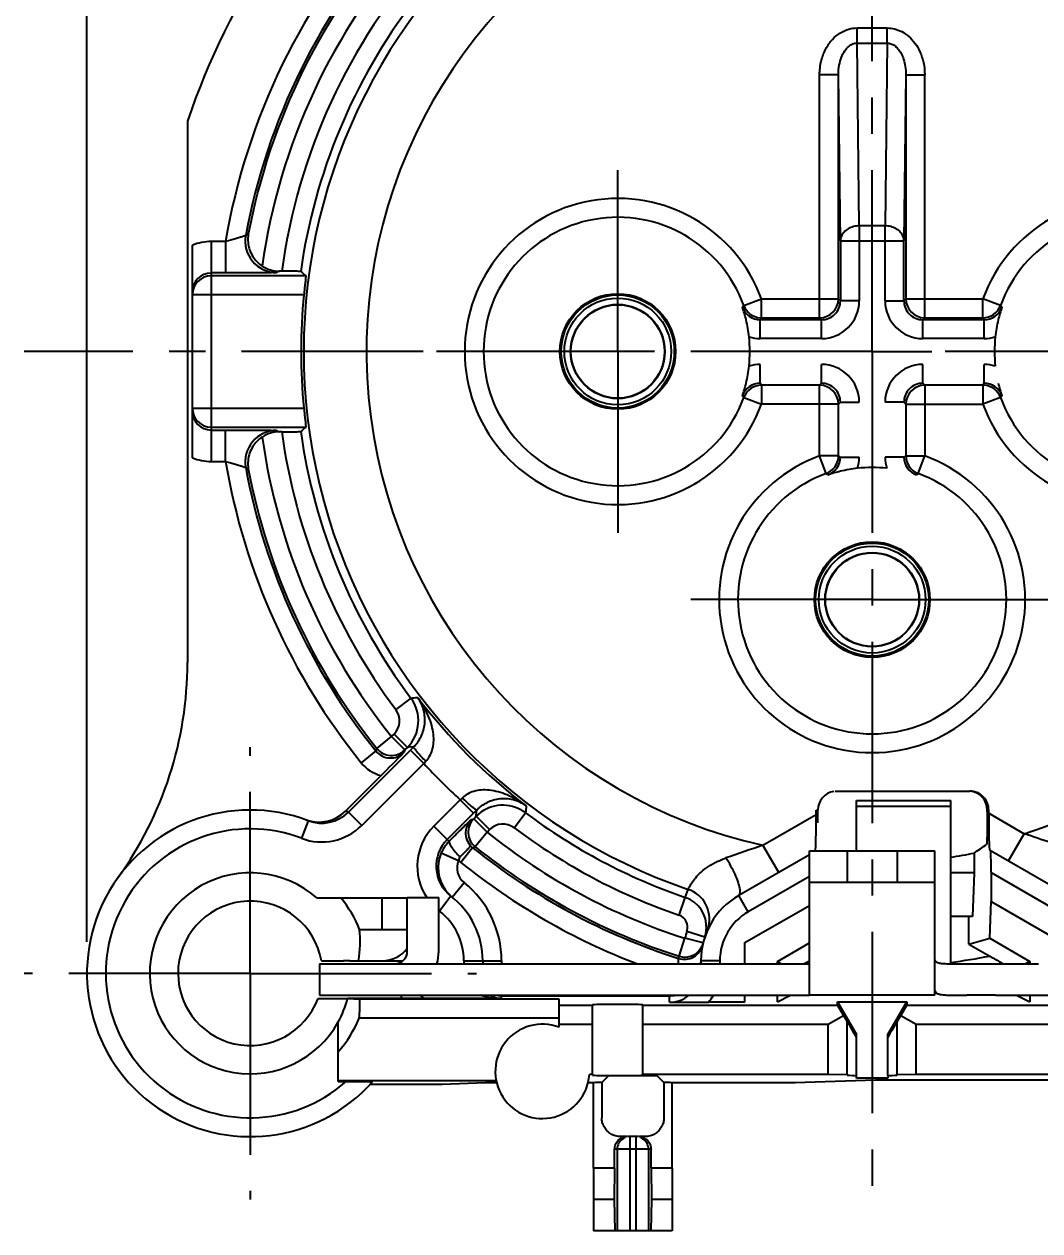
# Model space of a CAD drawing. Header units: millimetres. Extents: x 0 to 420, y 0 to 297.
# Drawn here: x 305.6 to 354.1, y 175.6 to 233.2 of the extents above; entities that cross this region are included whole.
import ezdxf

# ---------------------------------------------------------------- set-up
doc = ezdxf.new("R2010")
doc.units = ezdxf.units.MM
doc.header["$LTSCALE"] = 23.1
doc.linetypes.add('CENTER', pattern=[0.6, 0.375, -0.075, 0.075, -0.075])
doc.layers.get('0').update_dxf_attribs({"linetype": 'CONTINUOUS'})
for name, color, linetype in [('AUSFORMSCHRAEGEN', 7, 'CONTINUOUS'), ('BEZUGSACHSEN', 7, 'CONTINUOUS'), ('DEFAULT_1', 7, 'CENTER'), ('FASEN', 7, 'CONTINUOUS'), ('RUNDUNGEN', 7, 'CONTINUOUS'), ('ZEICHNUNGSBEMASSUNGEN', 7, 'CONTINUOUS')]:
    doc.layers.add(name, color=color, linetype=linetype)
doc.styles.get("Standard").update_dxf_attribs({"font": 'txt', "width": 0.7})
doc.dimstyles.new('DIMSTYLE_6', dxfattribs={"dimtxt": 3.5, "dimasz": 3.5, "dimexe": 0.18, "dimexo": 0.0625, "dimgap": 0.09, "dimtad": 1, "dimdec": 3, "dimlfac": 0.333333, "dimdsep": 46, "dimtxsty": 'STANDARD', "dimblk": '_FILLED', "dimblk1": '_FILLED', "dimblk2": '_FILLED', "dimcen": 0.09, "dimclrt": 5, "dimadec": 0, "dimazin": 0, "dimtp": 0.2, "dimtm": 0.2, "dimtfac": 1, "dimtdec": 3, "dimtofl": 0, "dimtmove": 0, "dimatfit": 3, "dimldrblk": '_FILLED', "dimfxl": 1, "dimtolj": 1, "dimarcsym": 0})

# ---------------------------------------------------------------- blocks, each defined once
blk = doc.blocks.new('_FILLED')
at = {"color": 0, "linetype": 'BYBLOCK'}
blk.add_solid([(0, 0), (-1, 0.125), (-1, -0.125)], dxfattribs=at)
blk = doc.blocks.new('*D18')
at = {"layer": 'ZEICHNUNGSBEMASSUNGEN', "color": 2, "linetype": 'CONTINUOUS'}
for p, q in [((308.641, 189.386), (308.641, 265.507)), ((346.141, 259.586), (346.141, 265.507)), ((308.641, 264.007), (327.391, 264.007)), ((346.141, 264.007), (327.391, 264.007))]:
    blk.add_line(p, q, dxfattribs=at)
at = {"layer": 'ZEICHNUNGSBEMASSUNGEN', "color": 2, "linetype": 'CONTINUOUS', "xscale": 3.5, "yscale": 3.5, "zscale": 3.5, "rotation": 180}
blk.add_blockref('_FILLED', (308.641, 264.007), dxfattribs=at)
at = {"layer": 'ZEICHNUNGSBEMASSUNGEN', "color": 2, "linetype": 'CONTINUOUS', "xscale": 3.5, "yscale": 3.5, "zscale": 3.5}
blk.add_blockref('_FILLED', (346.141, 264.007), dxfattribs=at)
at = {"layer": 'ZEICHNUNGSBEMASSUNGEN', "color": 5, "linetype": 'CONTINUOUS', "insert": (327.391, 268.413), "char_height": 3.5, "width": 26, "attachment_point": 2, "line_spacing_factor": 0.9}
blk.add_mtext('\\Q15.0;12,5{\\Ftxt.shx;\\W1.000000;\\H3.500000; }[.492]', dxfattribs=at)

msp = doc.modelspace()

# ---------------------------------------------------------------- linework, layer by layer
at = {"color": 7, "linetype": 'CONTINUOUS'}
for p, q in [((313.44128, 228.58457), (313.44128, 202.72957)), ((343.14128, 186.83639), (343.14128, 193.73639)), ((344.94128, 193.73639), (344.94128, 192.23639)), ((347.34128, 193.73639), (347.34128, 192.23639)), ((349.14128, 186.83639), (349.14128, 193.73639)), ((343.14128, 192.23639), (349.14128, 192.23639)), ((323.94128, 191.51639), (325.44128, 191.51639)), ((325.44128, 188.93639), (325.44128, 191.51639)), ((319.8387, 188.48639), (320.89328, 188.48639)), ((323.64128, 188.48639), (323.64128, 188.41678)), ((319.74128, 188.33639), (319.74128, 186.83639)), ((319.74128, 186.83639), (322.74128, 186.83639)), ((323.64128, 186.83639), (323.64128, 186.68639)), ((349.14128, 186.83639), (343.14128, 186.83639)), ((350.64128, 186.83639), (350.66812, 186.83639)), ((352.02759, 186.83639), (358.54306, 186.83639)), ((319.67586, 186.68639), (321.08886, 186.68639)), ((320.64128, 182.76309), (328.18488, 182.76309)), ((325.60291, 182.57983), (322.15795, 182.57983)), ((327.67709, 182.65339), (325.60291, 182.57983)), ((328.20966, 182.65339), (327.67709, 182.65339)), ((332.83628, 182.65339), (332.57289, 182.65339)), ((342.46811, 182.65339), (336.58628, 182.65339)), ((333.843, 178.58639), (332.83628, 178.58639)), ((332.83628, 178.58639), (332.83628, 175.58639)), ((333.843, 178.58639), (333.81572, 177.08639)), ((336.58628, 178.58639), (335.57956, 178.58639)), ((335.57956, 178.58639), (335.60684, 177.08639)), ((336.58628, 178.58639), (336.58628, 175.58639)), ((333.81572, 177.08639), (332.83628, 177.08639)), ((333.81572, 177.08639), (333.85677, 175.58639)), ((335.60684, 177.08639), (335.56578, 175.58639)), ((336.58628, 177.08639), (335.60684, 177.08639)), ((336.58628, 175.58639), (332.83628, 175.58639))]:
    msp.add_line(p, q, dxfattribs=at)
at = {"color": 3, "linetype": 'CONTINUOUS'}
for p, q in [((345.39128, 196.13639), (349.89128, 196.13639)), ((345.39128, 193.73639), (345.39128, 196.13602)), ((349.89128, 188.33999), (349.89128, 196.13602)), ((343.14128, 193.73639), (349.14128, 193.73639)), ((323.94128, 188.93639), (323.94128, 191.51639)), ((319.74128, 188.33639), (322.74128, 188.33639)), ((350.64128, 188.33639), (350.66812, 188.33639)), ((352.02759, 188.33639), (354.087, 188.33639))]:
    msp.add_line(p, q, dxfattribs=at)
at = {"color": 9, "linetype": 'CONTINUOUS'}
msp.add_line((349.89128, 195.85351), (345.39128, 195.85351), dxfattribs=at)
at = {"color": 7, "linetype": 'CONTINUOUS'}
for centre, radius in [((333.99128, 217.58639), 2.76), ((333.99128, 217.58639), 2.7), ((333.99128, 217.58639), 2.55), ((333.99128, 217.58639), 2.25), ((346.14128, 205.73639), 2.76), ((346.14128, 205.73639), 2.7), ((346.14128, 205.73639), 2.55), ((346.14128, 205.73639), 2.25)]:
    msp.add_circle(centre, radius, dxfattribs=at)
at = {"color": 9, "linetype": 'CONTINUOUS'}
for centre in [(333.99128, 217.58639), (346.14128, 205.73639)]:
    msp.add_circle(centre, 2.23332, dxfattribs=at)
at = {"color": 7, "linetype": 'CONTINUOUS'}
for centre, radius, start, end in [((295.89128, 202.72957), 17.55, 324.1595737, 360), ((346.14128, 217.58639), 32.7, 230.7828902, 231.0210707), ((316.44128, 187.88639), 3.45, 10.0154102, 339.6455936), ((323.34128, 188.93639), 2.1, 343.2866626, 360)]:
    msp.add_arc(centre, radius, start, end, dxfattribs=at)
at = {"color": 3, "linetype": 'CONTINUOUS'}
msp.add_arc((323.34128, 188.93639), 0.6, 270, 360, dxfattribs=at)
at = {"color": 9, "linetype": 'CONTINUOUS'}
msp.add_arc((316.44128, 187.88639), 4.8, 331.0449756, 345.5224878, dxfattribs=at)
at = {"color": 3, "linetype": 'CONTINUOUS'}
for points, knots in [([(349.14128, 188.52692), (349.14126, 188.52003), (349.14264, 188.5063), (349.15193, 188.47942), (349.17145, 188.45574), (349.19745, 188.43625), (349.21309, 188.42738), (349.22157, 188.4231)], [0, 0, 0, 0, 0.14938676, 0.29610648, 0.61130931, 0.79426479, 1, 1, 1, 1]), ([(349.22157, 188.4231), (349.24146, 188.41304), (349.28811, 188.39565), (349.33639, 188.38434), (349.36315, 188.37912)], [0, 0, 0, 0, 0.44972336, 1, 1, 1, 1]), ([(349.36315, 188.37912), (349.39473, 188.37296), (349.4632, 188.36272), (349.57336, 188.35233), (349.74618, 188.34238), (349.98922, 188.33739), (350.3053, 188.3363), (350.52676, 188.33639), (350.64128, 188.33639)], [0, 0, 0, 0, 0.07539665, 0.16209326, 0.25923257, 0.48101664, 0.73164442, 1, 1, 1, 1])]:
    msp.add_open_spline(points, degree=3, knots=knots, dxfattribs=at)
at = {"color": 7, "linetype": 'CONTINUOUS'}
msp.add_open_spline([(349.14128, 187.07455), (349.14124, 187.05772), (349.14403, 187.04062), (349.15009, 187.02483)], degree=3, dxfattribs=at)
for points, knots in [([(349.15009, 187.02483), (349.15616, 187.00898), (349.17623, 186.97777), (349.20514, 186.95513), (349.22157, 186.94477)], [0, 0, 0, 0, 0.46593851, 1, 1, 1, 1]), ([(349.22157, 186.94477), (349.24117, 186.93242), (349.28737, 186.91069), (349.33623, 186.89637), (349.36315, 186.88981)], [0, 0, 0, 0, 0.45482807, 1, 1, 1, 1]), ([(349.36315, 186.88981), (349.39463, 186.88213), (349.463, 186.86933), (349.57327, 186.85632), (349.7461, 186.84388), (349.9892, 186.83763), (350.3053, 186.83628), (350.52676, 186.83639), (350.64128, 186.83639)], [0, 0, 0, 0, 0.07583463, 0.1626878, 0.25984014, 0.48147208, 0.73188116, 1, 1, 1, 1])]:
    msp.add_open_spline(points, degree=3, knots=knots, dxfattribs=at)
at = {"layer": 'AUSFORMSCHRAEGEN', "color": 7, "linetype": 'CONTINUOUS'}
for p, q in [((351.01579, 193.6318), (351.01579, 192.68639)), ((351.01579, 192.68639), (349.89128, 192.68639)), ((351.01579, 192.68639), (350.93096, 190.60793)), ((319.61618, 191.48639), (320.76471, 191.48639)), ((350.93096, 190.60793), (349.89128, 190.60793)), ((350.76128, 189.28547), (350.76128, 190.60793)), ((321.20363, 188.48639), (320.89328, 188.48639)), ((320.64128, 182.71858), (320.64128, 185.5626)), ((335.19128, 183.05108), (335.19128, 183.01966)), ((346.30526, 182.78639), (342.46811, 182.65339)), ((345.39128, 182.87567), (345.39128, 183.01149)), ((346.89128, 182.87567), (345.39128, 182.87567)), ((355.69628, 182.78639), (346.30526, 182.78639)), ((346.89128, 183.01149), (346.89128, 182.87567)), ((332.83628, 178.58639), (332.83628, 182.66425)), ((336.58628, 178.58639), (336.58628, 182.66425))]:
    msp.add_line(p, q, dxfattribs=at)
for centre, radius, start, end in [((346.14128, 217.58639), 24.44552, 278.8241985, 281.5020637), ((316.44128, 187.88639), 4.8, 48.5903779, 331.0449756)]:
    msp.add_arc(centre, radius, start, end, dxfattribs=at)
for centre, major_axis, start_param, end_param in [((333.99128, 186.38532), (1.2, 0), 6.28318531, 9.42477796), ((333.99128, 183.01966), (1.2, 0), -3.14159265, 0), ((346.14128, 183.01966), (1.2, 0), 3.14159265, 4.03725745), ((346.14128, 183.01966), (1.2, 0), -0.89566479, 0), ((334.71128, 182.65339), (2.25, 0), 2.29176328, 2.55590711), ((334.71128, 182.65339), (2.25, 0), 0.58568554, 0.84982937)]:
    msp.add_ellipse(centre, major_axis=major_axis, ratio=0.00872687, start_param=start_param, end_param=end_param, dxfattribs=at)
at = {"layer": 'BEZUGSACHSEN', "color": 7, "linetype": 'CONTINUOUS'}
msp.add_line((332.79128, 183.05108), (332.63608, 183.05108), dxfattribs=at)
msp.add_arc((330.39128, 183.20389), 2.25, 69.3086672, 356.1055659, dxfattribs=at)
at = {"layer": 'DEFAULT_1', "color": 7, "linetype": 'CENTER'}
for p, q in [((346.14128, 217.58639), (346.14128, 258.08639)), ((333.99128, 217.58639), (333.99128, 226.88639)), ((324.69128, 217.58639), (305.64128, 217.58639)), ((333.99128, 217.58639), (324.69128, 217.58639)), ((333.99128, 217.58639), (333.99128, 208.28639)), ((346.14128, 217.58639), (333.99128, 217.58639)), ((346.14128, 217.58639), (346.14128, 177.08639)), ((346.14128, 217.58639), (348.99128, 217.58639)), ((358.29128, 217.58639), (348.99128, 217.58639)), ((346.14128, 205.73639), (336.84128, 205.73639)), ((346.14128, 205.73639), (355.44128, 205.73639)), ((316.44128, 187.88639), (316.44128, 198.68639)), ((316.44128, 187.88639), (305.64128, 187.88639)), ((316.44128, 187.88639), (316.44128, 177.08639)), ((316.44128, 187.88639), (327.24128, 187.88639))]:
    msp.add_line(p, q, dxfattribs=at)
at = {"layer": 'FASEN', "color": 7, "linetype": 'CONTINUOUS'}
for p, q in [((320.76471, 191.48639), (323.94128, 191.48639)), ((322.74128, 189.98639), (322.74128, 191.48639)), ((340.06628, 189.35242), (343.14128, 191.12777)), ((351.75863, 189.56265), (351.82176, 191.31224)), ((351.82176, 191.31224), (355.21628, 189.35242)), ((321.66067, 189.98639), (322.74128, 189.98639)), ((340.06628, 188.33639), (340.06628, 189.35242)), ((341.61304, 188.45939), (343.14128, 189.34172)), ((350.76128, 189.28547), (351.75863, 189.56265)), ((351.75863, 189.56265), (353.66951, 188.45939)), ((321.20363, 188.48639), (323.73078, 188.48639)), ((341.61304, 188.33639), (341.61304, 188.45939)), ((353.66951, 188.45939), (353.45647, 188.33639)), ((353.66951, 188.45939), (353.66951, 188.33639)), ((340.06628, 186.50313), (340.06628, 186.83639)), ((341.61304, 186.52651), (341.61304, 186.83639)), ((353.07219, 186.82515), (353.66951, 186.52651)), ((353.66951, 186.83639), (353.66951, 186.52651)), ((321.08886, 186.68639), (321.66801, 186.6557)), ((331.18628, 186.6557), (321.66801, 186.6557)), ((331.18628, 185.30876), (331.18628, 186.6557)), ((331.18628, 186.36771), (332.79128, 186.36771)), ((332.79128, 183.05108), (332.79128, 186.36771)), ((335.19128, 183.05108), (335.19128, 186.38532)), ((335.19128, 186.36771), (344.49128, 186.36771)), ((344.49128, 186.52931), (347.79128, 186.52931)), ((344.49128, 186.52931), (345.39128, 184.9704)), ((344.49128, 186.36771), (344.49128, 186.52931)), ((344.49128, 186.36771), (344.77124, 185.87534)), ((346.89128, 184.9704), (347.79128, 186.52931)), ((347.51132, 185.87534), (347.79128, 186.36771)), ((347.79128, 186.52931), (347.79128, 186.36771)), ((347.79128, 186.36771), (357.09128, 186.36771)), ((331.18628, 185.74189), (321.64255, 185.74189)), ((344.04128, 185.4539), (344.77124, 185.87534)), ((344.77124, 185.87534), (344.94128, 185.5823)), ((347.34128, 185.5823), (347.51132, 185.87534)), ((347.51132, 185.87534), (348.24128, 185.4539)), ((331.18628, 185.4539), (332.79128, 185.4539)), ((335.19128, 185.4539), (344.04128, 185.4539)), ((344.04128, 183.05108), (344.04128, 185.4539)), ((344.94128, 183.04322), (344.94128, 185.5823)), ((347.34128, 183.04322), (347.34128, 185.5823)), ((348.24128, 185.4539), (357.09128, 185.4539)), ((348.24128, 183.05108), (348.24128, 185.4539)), ((345.39128, 183.01149), (345.39128, 184.9704)), ((346.89128, 183.01149), (346.89128, 184.9704)), ((344.04128, 183.05108), (335.19128, 183.05108)), ((344.94128, 183.04322), (344.04128, 183.05108)), ((348.24128, 183.05108), (347.34128, 183.04322)), ((357.09128, 183.05108), (348.24128, 183.05108))]:
    msp.add_line(p, q, dxfattribs=at)
at = {"layer": 'FASEN', "color": 9, "linetype": 'CONTINUOUS'}
msp.add_line((322.74128, 189.98639), (323.94128, 189.98639), dxfattribs=at)
at = {"layer": 'FASEN', "color": 7, "linetype": 'CONTINUOUS'}
for centre, radius, start, end in [((316.44128, 187.88639), 5.62602, 21.9171608, 39.7831699), ((322.74128, 189.98639), 1.5, 270, 322.5), ((316.44128, 187.88639), 5.62602, 318.2907976, 337.5934176)]:
    msp.add_arc(centre, radius, start, end, dxfattribs=at)
for centre, major_axis, ratio, start_param, end_param in [((316.44128, 189.4201), (0, 5.46716), 0.95984496, -1.74242241, -1.46702934), ((316.44128, 186.35649), (0, 5.4536), 0.95984496, -1.68373266, -1.51590397), ((346.14128, 183.52732), (-1.19999, 2.07856), 0.00218156, -0.89188602, -0.09041038), ((346.14128, 183.52732), (1.19999, 2.07856), 0.00218156, 6.27940653, 7.17507133)]:
    msp.add_ellipse(centre, major_axis=major_axis, ratio=ratio, start_param=start_param, end_param=end_param, dxfattribs=at)
at = {"layer": 'RUNDUNGEN', "color": 9, "linetype": 'CONTINUOUS'}
for p, q in [((345.42197, 232.31648), (345.42197, 233.0384)), ((345.42197, 233.0384), (346.86058, 233.0384)), ((346.86058, 232.31648), (346.86058, 233.0384)), ((345.5243, 223.58797), (345.42197, 232.31648)), ((345.42197, 232.31648), (346.86058, 232.31648)), ((346.86058, 232.31648), (346.75826, 223.58797)), ((343.63129, 219.19642), (343.63129, 230.80608)), ((344.53125, 230.80608), (343.63129, 230.80608)), ((344.62433, 222.86605), (344.53125, 230.80608)), ((347.75131, 230.80608), (347.65823, 222.86605)), ((347.75131, 230.80608), (348.65127, 230.80608)), ((348.65127, 219.19642), (348.65127, 230.80608)), ((316.34814, 223.18948), (316.22467, 223.1303)), ((345.5243, 223.58797), (345.5243, 220.00331)), ((346.75826, 223.58797), (345.5243, 223.58797)), ((346.75826, 220.00331), (346.75826, 223.58797)), ((314.57711, 222.83645), (314.57711, 212.33634)), ((315.25862, 222.83645), (314.57711, 222.83645)), ((315.25854, 222.83645), (315.25854, 221.33651)), ((344.62433, 222.86605), (347.65823, 222.86605)), ((317.83949, 221.42017), (317.69933, 221.35709)), ((319.00219, 220.30022), (313.67711, 220.30022)), ((340.01159, 219.78737), (340.85684, 220.09639)), ((340.85684, 219.19642), (340.85684, 220.09639)), ((340.85684, 220.09639), (344.53125, 220.09639)), ((344.53125, 220.09639), (344.62433, 220.00331)), ((345.5243, 220.00331), (344.62433, 220.00331)), ((346.75826, 220.00331), (347.65823, 220.00331)), ((347.75131, 220.09639), (347.65823, 220.00331)), ((347.75131, 220.09639), (351.42572, 220.09639)), ((351.42572, 219.19642), (351.42572, 220.09639)), ((352.27097, 219.78737), (351.42572, 220.09639)), ((340.79145, 218.20338), (340.79145, 219.10334)), ((343.63129, 219.19642), (343.72436, 219.10334)), ((343.72436, 218.20338), (343.72436, 219.10334)), ((348.65127, 219.19642), (348.55819, 219.10334)), ((348.55819, 218.20338), (348.55819, 219.10334)), ((351.4911, 218.20338), (351.4911, 219.10334)), ((343.72436, 218.20338), (340.79145, 218.20338)), ((351.4911, 218.20338), (348.55819, 218.20338)), ((340.79145, 216.06944), (340.79145, 216.96941)), ((343.72436, 216.06944), (343.72436, 216.96941)), ((348.55819, 216.06944), (348.55819, 216.96941)), ((351.4911, 216.06944), (351.4911, 216.96941)), ((340.85684, 215.97637), (340.85684, 215.0764)), ((343.63129, 215.97637), (343.72436, 216.06944)), ((343.63129, 212.60195), (343.63129, 215.97637)), ((348.65127, 215.97637), (348.55819, 216.06944)), ((348.65127, 215.97637), (348.65127, 212.60195)), ((351.42572, 215.97637), (351.42572, 215.0764)), ((340.01159, 215.38542), (340.85684, 215.0764)), ((344.53125, 215.0764), (340.85684, 215.0764)), ((344.53125, 215.0764), (344.62433, 215.16948)), ((344.62433, 215.16948), (345.5243, 215.16948)), ((347.65823, 215.16948), (346.75826, 215.16948)), ((347.75131, 215.0764), (347.65823, 215.16948)), ((347.75131, 215.0764), (351.42572, 215.0764)), ((352.27097, 215.38542), (351.42572, 215.0764)), ((313.67711, 214.87257), (319.00219, 214.87257)), ((315.25854, 212.33634), (315.25854, 213.83628)), ((317.69933, 213.8157), (317.83949, 213.75261)), ((314.57711, 212.33634), (315.25862, 212.33634)), ((343.9403, 211.7567), (343.63129, 212.60195)), ((344.53125, 212.60195), (343.63129, 212.60195)), ((344.62433, 212.53657), (345.5243, 212.53657)), ((347.65823, 212.53657), (346.75826, 212.53657)), ((347.75131, 212.60195), (348.65127, 212.60195)), ((348.34225, 211.7567), (348.65127, 212.60195)), ((316.22467, 212.04248), (316.34814, 211.98331)), ((324.11061, 201.03289), (323.39114, 200.49229)), ((322.48345, 198.63032), (323.18569, 199.193)), ((323.18569, 199.193), (323.82206, 198.55663)), ((323.18572, 199.19303), (323.308, 199.31531)), ((323.94437, 198.67894), (323.308, 199.31531)), ((322.44094, 198.50676), (321.73999, 197.94247)), ((322.48345, 198.63032), (322.44099, 198.5067)), ((323.82206, 198.55663), (323.77817, 198.43479)), ((324.01807, 198.68421), (323.94437, 198.67894)), ((324.24004, 198.70032), (324.01807, 198.68421)), ((324.09092, 198.55131), (324.24004, 198.70032)), ((324.09092, 198.55131), (324.72729, 197.91493)), ((321.76271, 194.95035), (324.72729, 197.91493)), ((324.72729, 197.91493), (324.82469, 198.01647)), ((326.46982, 196.17241), (325.20942, 194.912)), ((326.57135, 196.26981), (326.46982, 196.17241)), ((327.10619, 195.53604), (326.46982, 196.17241)), ((321.12634, 195.58672), (321.76271, 194.95035)), ((327.25521, 195.68515), (327.10619, 195.53604)), ((327.23382, 195.38949), (327.24979, 195.61102)), ((327.8702, 194.75312), (327.23382, 195.38949)), ((327.24979, 195.61102), (327.25521, 195.68515)), ((329.04717, 194.83625), (329.58778, 195.55573)), ((340.92674, 194.00612), (343.4686, 195.47367)), ((343.4686, 195.68639), (343.54716, 195.68639)), ((351.63794, 195.68639), (351.70864, 195.68639)), ((351.70864, 195.53447), (353.40548, 194.55481)), ((319.21361, 195.17708), (318.89373, 194.33585)), ((325.84579, 194.27563), (325.20942, 194.912)), ((326.98941, 195.22331), (327.11151, 195.26718)), ((327.11151, 195.26718), (327.74788, 194.63081)), ((326.12241, 194.37682), (325.94347, 194.19871)), ((327.74788, 194.63081), (327.18521, 193.92856)), ((327.74791, 194.63083), (327.8702, 194.75312)), ((352.65548, 193.25577), (353.40548, 194.55481)), ((327.06165, 193.88605), (326.49736, 193.1851)), ((341.67668, 192.70706), (340.92668, 194.00609)), ((325.56114, 193.63411), (326.38859, 193.2801)), ((343.14128, 192.51341), (340.21628, 190.82466)), ((351.82176, 192.69788), (355.06628, 190.82466)), ((326.08718, 191.52409), (326.65161, 192.22509)), ((326.02056, 191.57654), (325.4715, 190.86343)), ((336.92169, 190.66472), (337.21327, 191.51612)), ((337.21332, 191.5161), (337.3565, 191.8971)), ((340.21628, 190.82466), (339.76628, 191.60408)), ((337.29658, 189.90756), (338.15052, 189.62332)), ((336.92349, 188.70633), (337.19711, 189.56359)), ((338.07094, 189.34815), (337.19711, 189.56359)), ((326.64128, 188.48639), (328.44128, 188.48639)), ((326.64128, 188.48639), (326.64128, 188.33639)), ((328.44128, 188.48639), (328.44128, 188.33639)), ((336.89854, 188.59829), (336.92349, 188.70633)), ((338.86628, 188.48639), (337.96628, 188.48639)), ((338.86628, 188.48639), (338.86628, 188.33639)), ((328.44128, 186.67861), (328.44128, 186.82906)), ((336.46685, 186.51091), (336.46628, 186.81736)), ((334.56128, 180.08639), (334.56128, 175.58639)), ((334.86128, 180.08639), (334.86128, 175.58639)), ((335.57956, 179.48639), (333.843, 179.48639)), ((333.96356, 179.48639), (333.96356, 175.58639)), ((335.459, 179.48639), (335.459, 175.58639))]:
    msp.add_line(p, q, dxfattribs=at)
at = {"layer": 'RUNDUNGEN', "color": 7, "linetype": 'CONTINUOUS'}
for p, q in [((344.53125, 220.09639), (344.53125, 230.80608)), ((347.75131, 230.80608), (347.75131, 220.09639)), ((313.67711, 212.51142), (313.67711, 222.66111)), ((344.62433, 222.86605), (344.62433, 220.00331)), ((347.65823, 220.00331), (347.65823, 222.86605)), ((315.25854, 221.33651), (314.57714, 221.33651)), ((317.94412, 221.42017), (317.83949, 221.42017)), ((319.09723, 221.20018), (314.57711, 221.20018)), ((343.72436, 219.10334), (340.79145, 219.10334)), ((340.85684, 219.19642), (343.63129, 219.19642)), ((351.4911, 219.10334), (348.55819, 219.10334)), ((348.65127, 219.19642), (351.42572, 219.19642)), ((343.63129, 215.97637), (340.85684, 215.97637)), ((351.42572, 215.97637), (348.65127, 215.97637)), ((344.53125, 212.60195), (344.53125, 215.0764)), ((347.75131, 215.0764), (347.75131, 212.60195)), ((314.57698, 213.83628), (315.25854, 213.83628)), ((314.57711, 213.9726), (319.09723, 213.9726)), ((317.94412, 213.75261), (317.83949, 213.75261)), ((321.1263, 195.58669), (324.09092, 198.55131)), ((323.82206, 198.55663), (323.94437, 198.67894)), ((322.68474, 197.33035), (320.99131, 195.63692)), ((344.36891, 196.58639), (350.80839, 196.58639)), ((327.10619, 195.53604), (325.84576, 194.27561)), ((327.11151, 195.26718), (327.23382, 195.38949)), ((343.4686, 195.47367), (343.4686, 195.68639)), ((343.54716, 195.06863), (343.54716, 195.68639)), ((351.63794, 195.59626), (351.63794, 195.68639)), ((351.70864, 195.53447), (351.70864, 195.68639)), ((351.74399, 193.78201), (355.51628, 191.60408)), ((343.14128, 193.55264), (339.76628, 191.60408)), ((351.82176, 192.69788), (351.82176, 191.31224)), ((338.25202, 189.89218), (338.26735, 189.92972)), ((338.25535, 189.90013), (338.25475, 189.8987)), ((338.25786, 189.90616), (338.25623, 189.90224)), ((350.76128, 189.28547), (351.75538, 188.71153)), ((327.54128, 188.48639), (327.54128, 188.33639)), ((337.96628, 188.48639), (337.96628, 188.33639)), ((342.90075, 188.34986), (343.14128, 188.48873)), ((341.61304, 188.45939), (341.82609, 188.33639)), ((322.74128, 186.83639), (343.14128, 186.83639)), ((328.44128, 186.81736), (336.46628, 186.81736)), ((341.61304, 186.52651), (342.21136, 186.82565)), ((352.02759, 186.83639), (350.66812, 186.83639)), ((324.3341, 186.68639), (321.08886, 186.68639)), ((324.84918, 186.67861), (324.3341, 186.68639)), ((328.44128, 186.67861), (324.84918, 186.67861)), ((340.06628, 186.50313), (338.33346, 186.50313)), ((320.64128, 182.71858), (321.01334, 182.71858)), ((333.22603, 182.66814), (333.54881, 182.99093)), ((334.97378, 182.99872), (334.44878, 182.99872)), ((335.87374, 182.99093), (336.19653, 182.66814)), ((333.22603, 182.66814), (333.22603, 180.98639)), ((336.19653, 182.66814), (336.19653, 180.98639)), ((334.43157, 180.08639), (334.13028, 180.08639)), ((334.97378, 180.08639), (334.44878, 180.08639)), ((335.29227, 180.08639), (334.99098, 180.08639)), ((333.843, 178.58639), (333.843, 179.48639)), ((335.57956, 178.58639), (335.57956, 179.48639))]:
    msp.add_line(p, q, dxfattribs=at)
at = {"layer": 'RUNDUNGEN', "color": 3, "linetype": 'CONTINUOUS'}
for p, q in [((322.74128, 188.33639), (343.14128, 188.33639)), ((350.66812, 188.33639), (352.02759, 188.33639))]:
    msp.add_line(p, q, dxfattribs=at)
at = {"layer": 'RUNDUNGEN', "color": 7, "linetype": 'CONTINUOUS'}
msp.add_lwpolyline([(338.26735, 189.92972), (338.26456, 189.92268), (338.26038, 189.91231)], dxfattribs=at)
for centre, radius, start, end in [((346.14128, 217.58639), 34.5, 100.7012654, 161.4103635), ((333.99128, 217.58639), 6.41003, 20.0819972, 339.9180028), ((358.29128, 217.58639), 6.41003, 200.0819972, 159.9180028), ((314.5754, 220.43638), 0.89829, 90.0140362, 179.985475), ((317.83947, 222.92044), 1.50027, 236.4597125, 270.0007354), ((410.35336, 327.10089), 139.795, 229.1149982, 229.2480624), ((346.14128, 217.58639), 27.27444, 174.2895795, 185.7104205), ((333.77473, 217.57717), 6.52439, 13.4814488, 19.0056375), ((358.50781, 217.57718), 6.52437, 160.9943537, 166.5186639), ((333.67639, 217.55174), 6.62591, 6.3367531, 13.4970021), ((358.60714, 217.55157), 6.6269, 166.5036332, 173.6627137), ((333.99128, 217.58639), 6.30913, 353.6606039, 6.339639), ((358.29128, 217.58639), 6.30913, 173.6603609, 186.3393858), ((333.67539, 217.62121), 6.62693, 346.503651, 353.6627008), ((333.7596, 217.59992), 6.54011, 341.0018738, 346.5128889), ((358.50754, 217.59553), 6.5241, 193.4813245, 199.0057624), ((314.57689, 214.87291), 0.89978, 180.0217209, 270.0069678), ((314.5771, 214.73606), 0.89978, 180.0125957, 269.9926886), ((410.54723, 107.84743), 140.09159, 130.7520785, 130.884861), ((317.83945, 212.25241), 1.50021, 89.9985462, 123.5410057), ((346.14128, 205.73639), 6.41003, 110.0819972, 69.9180028), ((346.15042, 205.52012), 6.5241, 103.4812979, 109.0057607), ((346.17591, 205.42157), 6.62586, 96.3366745, 103.4970089), ((346.14128, 205.73639), 6.30914, 83.6606437, 96.3393459), ((208.34159, 311.61658), 161.66541, 315.0142636, 315.5650716), ((316.44128, 187.88639), 7.8, 69.1798565, 318.4290942), ((319.71852, 196.90957), 1.79987, 250.0480094, 314.9917043), ((319.85349, 196.85968), 1.80016, 249.1807836, 314.9959859), ((328.55491, 194.38761), 1.83653, 130.3734452, 135.0477177), ((327.11867, 193.00286), 1.80006, 135.0037286, 232.4068337), ((327.21273, 192.92752), 1.79639, 140.0640074, 156.8375413), ((327.20906, 192.93067), 1.79155, 134.9446004, 140.0661216), ((327.21605, 192.9261), 1.8, 156.837706, 216.2887571), ((327.22142, 192.9311), 1.80729, 216.3159745, 228.444885), ((323.64128, 188.48639), 3.9, 0, 52.4056508), ((327.2095, 192.91778), 1.78941, 228.4475065, 231.1560084), ((336.7293, 190.09703), 1.49799, 356.5102558, 71.0937862), ((341.56628, 188.48639), 3.6, 120, 180), ((336.72717, 190.09676), 1.50003, 341.6017673, 349.0649034), ((336.72376, 190.09779), 1.50356, 349.0510906, 356.4941972), ((428.21769, 321.2651), 153.02593, 240.0218949, 240.225788), ((367.57754, 215.28975), 30.9276, 240.2431962, 240.6328712), ((328.45844, 187.59143), 0.913, 235.8596483, 268.9232209), ((336.46627, 188.01083), 1.49991, 270.021979, 308.455274), ((338.554, 458.74778), 272.24483, 269.5607402, 269.9535858), ((334.43068, 179.50181), 0.58441, 101.3642057, 112.7845379), ((334.43195, 179.49812), 0.58827, 90.0365195, 101.4145191), ((334.99061, 179.49812), 0.58827, 78.5854809, 89.9634805), ((334.99188, 179.50181), 0.58441, 67.2154621, 78.6357943), ((334.99318, 179.50696), 0.57915, 55.6449372, 67.1366765)]:
    msp.add_arc(centre, radius, start, end, dxfattribs=at)
at = {"layer": 'RUNDUNGEN', "color": 9, "linetype": 'CONTINUOUS'}
for centre, radius, start, end in [((346.14128, 217.58639), 31.32581, 137.7685613, 170.3519456), ((346.14128, 217.58639), 24.15, 117.4161765, 257.530289), ((346.14128, 217.58639), 24.15, 287.5053552, 62.5838196), ((346.14128, 217.58639), 30.42595, 137.8650599, 169.5014944), ((346.14128, 217.58639), 30.31544, 137.980078, 169.3490007), ((346.14128, 217.58639), 29.41557, 138.0863819, 172.020218), ((346.14128, 217.58639), 28.45659, 138.1904986, 172.2573545), ((346.14128, 217.58639), 27.55664, 142.6444094, 172.0191733), ((346.14128, 217.58639), 27.14981, 142.8172304, 251.1212224), ((333.99128, 217.58639), 7.30996, 20.0819972, 339.9180028), ((358.29128, 217.58639), 7.30996, 200.0819972, 159.9180028), ((317.69976, 222.85722), 1.50014, 169.5114967, 269.9837398), ((314.57667, 220.44125), 2.3952, 89.9896756, 112.0596219), ((314.57709, 220.3002), 0.89999, 89.9991505, 179.9986678), ((340.7914, 220.00325), 0.89991, 199.5626822, 270.0035239), ((324.53297, 232.05843), 19.75263, 321.2764683, 321.5934923), ((340.85677, 220.09621), 0.89976, 200.0852397, 266.3027269), ((343.63122, 220.09637), 0.89995, 270.0042526, 359.992665), ((343.72436, 220.0033), 1.79993, 270.0002577, 0.0001513), ((343.72447, 220.0032), 0.89985, 269.9930309, 0.0069691), ((348.55819, 220.00331), 1.79993, 180.0002353, 270.0001737), ((348.55808, 220.0032), 0.89985, 179.9930197, 270.0069803), ((348.65126, 220.09645), 0.89995, 180.0042526, 269.992665), ((351.42592, 220.09605), 0.89956, 270.0233611, 339.9147603), ((351.4914, 220.00295), 0.89952, 269.9959169, 340.4371955), ((367.71306, 232.02931), 19.70592, 218.4061319, 218.7239074), ((320.12295, 233.69219), 25.29864, 324.7836731, 325.0412901), ((340.85696, 220.09005), 0.89363, 266.2648066, 269.9921535), ((372.11543, 233.66115), 25.24466, 214.9584343, 215.2166024), ((340.79155, 220.00397), 1.80059, 252.8908581, 269.9970088), ((351.49101, 220.00394), 1.80056, 270.0028544, 287.1092794), ((340.79156, 215.16889), 1.80052, 90.0032945, 107.1075318), ((343.72429, 215.1694), 1.80001, 0.0024734, 89.9976176), ((348.55827, 215.1694), 1.80001, 90.0024734, 179.9976176), ((351.49101, 215.16894), 1.80047, 72.8923331, 89.9968969), ((340.79142, 215.16955), 0.89991, 89.9964747, 160.4373225), ((340.85664, 215.07674), 0.89956, 90.0233611, 159.9147603), ((320.16713, 201.51163), 25.24466, 34.9584343, 35.2166023), ((343.6313, 215.07633), 0.89995, 0.0042526, 89.992665), ((343.72447, 215.16959), 0.89985, 359.9930311, 90.0069689), ((348.55808, 215.16959), 0.89985, 89.9930311, 180.0069689), ((348.65134, 215.07642), 0.89995, 90.0042526, 179.992665), ((372.1596, 201.4806), 25.29864, 144.7836731, 145.0412902), ((351.42559, 215.08274), 0.89363, 86.2648066, 89.9921535), ((351.42579, 215.07658), 0.89976, 20.0852397, 86.3027269), ((351.49116, 215.16953), 0.89991, 19.5626783, 90.0035261), ((324.56949, 203.14347), 19.70593, 38.4061319, 38.7239073), ((367.74959, 203.11435), 19.75264, 141.2764684, 141.5934923), ((317.69975, 212.31557), 1.50014, 90.0160796, 190.4884469), ((346.14128, 217.58639), 29.41557, 187.979782, 218.7037923), ((346.14128, 217.58639), 28.45659, 187.7426455, 216.9206341), ((346.14128, 217.58639), 27.55664, 187.9808267, 216.9206341), ((314.57735, 214.73832), 2.40198, 247.9886163, 269.9942447), ((346.14128, 217.58639), 31.32581, 189.6480544, 218.8353168), ((346.14128, 205.73639), 7.30996, 110.0819972, 69.9180028), ((343.63147, 212.60188), 0.89976, 290.0852397, 356.3027269), ((343.72442, 212.53651), 0.89991, 289.5626783, 0.0035261), ((343.63763, 212.60208), 0.89363, 356.2648066, 359.9921535), ((330.03548, 191.86807), 25.29864, 54.783673, 55.0412901), ((343.72382, 212.53666), 1.80047, 342.8926852, 359.9968963), ((348.55878, 212.53667), 1.80052, 180.003295, 197.1071797), ((348.55812, 212.53653), 0.89991, 179.9964747, 250.4373225), ((362.21604, 191.91224), 25.24466, 124.9584343, 125.2166023), ((348.65094, 212.60175), 0.89956, 180.0233611, 249.9147603), ((346.14128, 217.58639), 30.42595, 190.4985056, 218.835471), ((346.14128, 217.58639), 30.31544, 190.6509993, 218.7038005), ((331.66924, 196.27808), 19.75264, 51.2764683, 51.5934922), ((360.5842, 196.31461), 19.70593, 128.4061319, 128.7239073), ((322.67153, 199.95167), 1.8, 315.0025165, 36.9183174), ((311.6519, 325.64843), 125.23678, 275.7093005, 275.8585014), ((346.14128, 217.58639), 27.27803, 217.2748373, 232.7251627), ((322.67166, 199.95168), 0.89994, 314.9986889, 36.9206335), ((323.14183, 199.07089), 0.89973, 218.8348579, 315.0112124), ((323.18574, 199.19315), 0.89999, 218.7094767, 314.9498483), ((323.1423, 199.0717), 1.80046, 218.843036, 255.2777131), ((346.14128, 217.58639), 29.07791, 222.5714106, 227.4285894), ((318.08751, 187.62534), 8.52158, 69.1084465, 70.076894), ((328.50534, 194.11739), 1.7986, 61.2691463, 134.9867996), ((328.50164, 194.10739), 1.81039, 57.8295886, 61.2819592), ((328.51092, 194.12189), 1.79319, 53.0922255, 57.8338912), ((453.94633, 183.12304), 124.97848, 174.1413445, 174.2908537), ((346.14128, 217.58639), 27.55664, 233.0793659, 251.0958737), ((319.85343, 196.85981), 2.70026, 249.1814814, 314.9973262), ((327.1187, 193.00285), 2.70004, 135.0020301, 213.4621437), ((327.62563, 194.58692), 0.8996, 135.0132905, 231.172536), ((327.74805, 194.63086), 0.9, 135.0373112, 231.2901175), ((328.50657, 194.11669), 0.90001, 53.0826491, 134.9980536), ((346.14128, 217.58639), 28.45658, 233.0793659, 251.0957452), ((316.44128, 187.88639), 6.9, 69.1803368, 311.4998335), ((322.49873, 189.92227), 5.49128, 51.1480116, 52.4453482), ((346.14128, 217.58639), 29.41557, 231.2962074, 252.2982325), ((297.68529, 27.99279), 175.63493, 70.6269976, 71.5033066), ((306.84782, 252.91532), 62.39428, 288.9030889, 289.0231084), ((346.14128, 217.58639), 30.42595, 231.1645627, 252.3153286), ((346.14128, 217.58639), 30.31544, 231.2961995, 252.2982325), ((496.46688, -260.09348), 479.99915, 108.9075748, 109.1308041), ((327.21605, 192.92611), 0.9, 156.8382711, 231.1602905), ((327.62252, 194.58307), 1.79451, 226.5589067, 231.1710607), ((346.14128, 217.58639), 31.32581, 231.1646832, 249.0329517), ((323.64128, 188.48639), 4.8, 0, 51.1595955), ((336.87127, 190.47798), 1.49979, 346.4209504, 71.1234533), ((327.10406, 192.98399), 2.6762, 231.5505867, 232.4083844), ((323.64128, 188.48639), 3, 0, 52.4052104), ((341.56628, 188.48639), 2.7, 120, 180), ((336.72725, 190.09706), 0.60004, 341.5896451, 71.0919488), ((341.56628, 188.48639), 4.5, 161.5900422, 166.1502718), ((336.86708, 190.47845), 1.50394, 338.6010655, 346.4408687), ((337.17212, 189.45558), 0.89977, 252.3162485, 347.5614237), ((337.19716, 189.56375), 0.90003, 252.2979184, 322.6803188), ((346.14128, 217.58639), 29.41557, 277.305807, 281.0026636), ((328.44129, 187.71748), 0.90012, 258.4159907, 269.9995731), ((336.46626, 188.31758), 1.50021, 270.0005338, 278.964234), ((336.46168, 188.01367), 2.40527, 321.096232, 330.6436852), ((334.56413, 179.48678), 0.60056, 124.0503438, 180.0374337), ((334.56099, 179.49109), 0.59521, 112.6730025, 124.0323299), ((334.86156, 179.49109), 0.59521, 55.9676701, 67.3269975), ((334.85843, 179.48678), 0.60056, 359.9625669, 55.9496568)]:
    msp.add_arc(centre, radius, start, end, dxfattribs=at)
at = {"layer": 'RUNDUNGEN', "color": 7, "linetype": 'CONTINUOUS'}
for centre, major_axis, ratio, start_param, end_param in [((344.44747, 195.68639), (0.90031, 0), 0.99965733, 1.72937696, 3.14159265), ((350.7377, 195.68639), (0.90025, 0), 0.99972243, 0, 1.49244076), ((350.80839, 195.68639), (0.90025, 0), 0.99972243, 0, 1.57079633), ((343.42933, 195.451), (0.00051, 1.7322), 0.02267378, -3.00719588, -1.55769738), ((351.74399, 195.51406), (-0.00042, 1.73217), 0.02040619, 1.55900881, 3.12980514), ((329.7261, 217.58639), (34.55816, 0), 0.87998501, -0.90707298, -0.88531516), ((351.80055, 192.71013), (-0.00025, 1.0393), 0.02040619, -1.58258384, -0.01178752), ((324.85371, 187.57857), (0, 0.9), 0.57735027, -3.73790161, -3.1503193), ((334.44878, 182.99086), (0.9, 0), 0.00872687, 1.57079633, 3.13286601), ((334.97378, 182.99086), (0.9, 0), 0.00872687, 0.00872665, 1.57079633)]:
    msp.add_ellipse(centre, major_axis=major_axis, ratio=ratio, start_param=start_param, end_param=end_param, dxfattribs=at)
at = {"layer": 'RUNDUNGEN', "color": 9, "linetype": 'CONTINUOUS'}
for points, knots in [([(343.63129, 230.80608), (343.63127, 231.03085), (343.68288, 231.46044), (343.89971, 232.0357), (344.21527, 232.49112), (344.59552, 232.81324), (345.00592, 232.9986), (345.28808, 233.03829), (345.42197, 233.0384)], [0, 0, 0, 0, 0.21331725, 0.40579918, 0.57808989, 0.73358374, 0.87292415, 1, 1, 1, 1]), ([(346.86058, 233.0384), (346.97699, 233.0383), (347.21712, 233.00911), (347.56945, 232.87414), (347.90533, 232.64202), (348.20513, 232.31104), (348.44798, 231.88579), (348.61242, 231.37439), (348.65128, 231.00069), (348.65127, 230.80608)], [0, 0, 0, 0, 0.11039089, 0.22681538, 0.35449623, 0.49397316, 0.64683387, 0.81543977, 1, 1, 1, 1]), ([(344.53125, 230.80608), (344.53078, 230.95786), (344.55487, 231.24371), (344.65955, 231.63012), (344.81321, 231.93748), (345.00059, 232.15799), (345.20766, 232.28839), (345.35452, 232.31673), (345.42197, 232.31648)], [0, 0, 0, 0, 0.23777185, 0.44650664, 0.62369178, 0.77196151, 0.89432182, 1, 1, 1, 1]), ([(346.86058, 232.31648), (346.91906, 232.3167), (347.04271, 232.29628), (347.22057, 232.2024), (347.3876, 232.0432), (347.53502, 231.81871), (347.65378, 231.53178), (347.7335, 231.18749), (347.75171, 230.93762), (347.75131, 230.80608)], [0, 0, 0, 0, 0.0915533, 0.19215549, 0.31041142, 0.44894537, 0.60966616, 0.79407501, 1, 1, 1, 1]), ([(316.22467, 223.1303), (316.21637, 223.11963), (316.16369, 223.11065), (316.07401, 223.07026), (315.92038, 223.02595), (315.72735, 222.9657), (315.50103, 222.90162), (315.34136, 222.85807), (315.25862, 222.83647)], [0, 0, 0, 0, 0.04014541, 0.14308363, 0.30251652, 0.50834845, 0.74608665, 1, 1, 1, 1]), ([(345.5243, 223.58797), (345.43111, 223.58758), (345.24734, 223.56298), (344.99543, 223.46271), (344.79193, 223.303), (344.65758, 223.09816), (344.62482, 222.94169), (344.62433, 222.86605)], [0, 0, 0, 0, 0.22006459, 0.43259326, 0.63331478, 0.8213624, 1, 1, 1, 1]), ([(347.65823, 222.86605), (347.65774, 222.94169), (347.62497, 223.09816), (347.49063, 223.303), (347.28712, 223.46271), (347.03522, 223.56298), (346.85145, 223.58758), (346.75826, 223.58797)], [0, 0, 0, 0, 0.17863847, 0.36668667, 0.56740762, 0.77993565, 1, 1, 1, 1]), ([(317.69933, 221.35709), (317.67147, 221.34445), (317.55305, 221.36174), (317.31725, 221.33891), (316.93646, 221.34488), (316.44642, 221.33788), (315.87347, 221.3373), (315.46852, 221.33649), (315.25854, 221.33651)], [0, 0, 0, 0, 0.03760493, 0.13830416, 0.29632444, 0.50220676, 0.74193562, 1, 1, 1, 1]), ([(315.25854, 213.83628), (315.46852, 213.8363), (315.87347, 213.83549), (316.44642, 213.83491), (316.93646, 213.8279), (317.31725, 213.83388), (317.55305, 213.81105), (317.67147, 213.82834), (317.69933, 213.8157)], [0, 0, 0, 0, 0.25806438, 0.49779324, 0.70367556, 0.86169584, 0.96239507, 1, 1, 1, 1]), ([(315.25862, 212.33631), (315.34136, 212.31472), (315.50103, 212.27116), (315.72735, 212.20708), (315.92038, 212.14683), (316.07401, 212.10252), (316.16369, 212.06213), (316.21637, 212.05316), (316.22467, 212.04249)], [0, 0, 0, 0, 0.25391332, 0.49165153, 0.69748346, 0.85691636, 0.95985458, 1, 1, 1, 1]), ([(324.24004, 198.70032), (324.3113, 198.77145), (324.44467, 198.92851), (324.60421, 199.19683), (324.71777, 199.49335), (324.77914, 199.8066), (324.78568, 200.12754), (324.73505, 200.45043), (324.62261, 200.77058), (324.50504, 200.97031), (324.43507, 201.06576)], [0, 0, 0, 0, 0.11706898, 0.23830924, 0.36129379, 0.4844179, 0.60761901, 0.73267502, 0.86240027, 1, 1, 1, 1]), ([(324.82469, 198.01647), (324.89497, 198.08958), (325.02214, 198.26138), (325.14933, 198.56975), (325.20867, 198.92648), (325.19708, 199.31823), (325.11532, 199.73556), (324.96342, 200.17272), (324.73861, 200.62517), (324.54497, 200.91903), (324.43507, 201.06576)], [0, 0, 0, 0, 0.09176816, 0.19109871, 0.29913189, 0.41655366, 0.5439041, 0.68249532, 0.83411328, 1, 1, 1, 1]), ([(324.25555, 198.64879), (324.26052, 198.64302), (324.32398, 198.57493), (324.39918, 198.45784), (324.60244, 198.24634), (324.74422, 198.09709), (324.82469, 198.01647)], [0, 0, 0, 0, 0.02138321, 0.2531243, 0.59623959, 1, 1, 1, 1]), ([(329.62064, 195.88019), (329.47391, 195.99008), (329.18006, 196.18373), (328.7276, 196.40853), (328.29044, 196.56044), (327.87312, 196.64219), (327.48137, 196.65378), (327.12463, 196.59444), (326.81627, 196.46725), (326.64447, 196.34008), (326.57135, 196.26981)], [0, 0, 0, 0, 0.16588672, 0.31750468, 0.45609591, 0.58344635, 0.70086812, 0.80890131, 0.90823185, 1, 1, 1, 1]), ([(327.20369, 195.70066), (327.19792, 195.70562), (327.12984, 195.76909), (327.01273, 195.8443), (326.80124, 196.04755), (326.65198, 196.18933), (326.57135, 196.26981)], [0, 0, 0, 0, 0.02138599, 0.25313126, 0.59624306, 1, 1, 1, 1]), ([(326.98941, 195.22331), (326.98776, 195.22321), (326.98492, 195.21964), (326.97822, 195.21491), (326.96837, 195.20554), (326.95378, 195.19241), (326.93489, 195.1746), (326.91136, 195.15234), (326.88272, 195.12492), (326.84785, 195.09133), (326.80509, 195.04991), (326.75241, 194.99864), (326.68773, 194.93541), (326.60904, 194.85822), (326.51447, 194.76513), (326.40195, 194.65404), (326.26925, 194.52266), (326.17386, 194.42796), (326.12241, 194.37682)], [0, 0, 0, 0, 0.00409176, 0.009819, 0.02102855, 0.03723089, 0.05864761, 0.08519392, 0.11746983, 0.15677249, 0.20506673, 0.26485066, 0.33873794, 0.42899124, 0.53771897, 0.66724901, 0.82042665, 1, 1, 1, 1]), ([(326.77786, 194.28597), (326.79201, 194.2452), (326.82322, 194.1801), (326.86424, 194.08597), (326.93864, 194.0418), (326.92918, 193.99825), (326.92588, 193.98228), (326.93139, 193.96412), (326.92073, 193.94637), (326.91172, 193.92772), (326.89698, 193.90741), (326.87849, 193.88367), (326.85442, 193.85553), (326.82414, 193.82175), (326.78658, 193.78127), (326.74087, 193.73309), (326.686, 193.67609), (326.6209, 193.60911), (326.54447, 193.53094), (326.48957, 193.475), (326.46007, 193.44496)], [0, 0, 0, 0, 0.1215036, 0.20068819, 0.29606342, 0.30915837, 0.32271319, 0.34198542, 0.35871476, 0.3781284, 0.40103723, 0.4288294, 0.46303136, 0.50518032, 0.55659208, 0.61848208, 0.69218464, 0.77932524, 0.88146818, 1, 1, 1, 1]), ([(325.93211, 194.16252), (325.93296, 194.14388), (325.95184, 194.09142), (325.97284, 194.04818), (325.98624, 194.02398)], [0, 0, 0, 0, 0.39660072, 1, 1, 1, 1]), ([(325.98624, 194.02398), (326.00539, 193.98936), (326.07666, 193.88306), (326.23607, 193.67874), (326.37953, 193.52581), (326.46007, 193.44496)], [0, 0, 0, 0, 0.15800948, 0.54610403, 1, 1, 1, 1]), ([(326.46007, 193.44496), (326.44063, 193.42519), (326.4072, 193.37269), (326.3926, 193.31281), (326.38861, 193.28008)], [0, 0, 0, 0, 0.45683291, 1, 1, 1, 1]), ([(337.35649, 191.8971), (337.3661, 191.91981), (337.40707, 192.00146), (337.4978, 192.16902), (337.66286, 192.40585), (337.9065, 192.67421), (338.23498, 192.94449), (338.65644, 193.19839), (338.98058, 193.33477), (339.15874, 193.39665)], [0, 0, 0, 0, 0.03071719, 0.11367625, 0.23721239, 0.38920923, 0.56373727, 0.76508812, 1, 1, 1, 1]), ([(339.76628, 191.60408), (339.80438, 191.62607), (339.85109, 191.7536), (339.82058, 191.97368), (339.73781, 192.27797), (339.59024, 192.6348), (339.39576, 193.01779), (339.24151, 193.27185), (339.15874, 193.39665)], [0, 0, 0, 0, 0.06728123, 0.18070478, 0.34378546, 0.54594122, 0.77096914, 1, 1, 1, 1]), ([(336.89506, 188.33632), (336.8918, 188.37163), (336.888, 188.44454), (336.89229, 188.53193), (336.89604, 188.58395), (336.89854, 188.59828)], [0, 0, 0, 0, 0.40495631, 0.83361271, 1, 1, 1, 1]), ([(337.96619, 188.48639), (337.9662, 188.4377), (337.94132, 188.38334), (337.90613, 188.33986), (337.90198, 188.33502)], [0, 0, 0, 0, 0.88558732, 1, 1, 1, 1]), ([(328.44128, 186.67861), (328.31455, 186.67917), (328.07257, 186.6929), (327.73646, 186.74773), (327.53043, 186.8043), (327.43748, 186.83593)], [0, 0, 0, 0, 0.37279117, 0.71135842, 1, 1, 1, 1])]:
    msp.add_open_spline(points, degree=3, knots=knots, dxfattribs=at)
at = {"layer": 'RUNDUNGEN', "color": 7, "linetype": 'CONTINUOUS'}
for points, knots in [([(316.34814, 223.18948), (316.32572, 223.06089), (316.31558, 222.80415), (316.3956, 222.43976), (316.54968, 222.12339), (316.75734, 221.86399), (316.9239, 221.7274), (317.01053, 221.66997)], [0, 0, 0, 0, 0.22380138, 0.43444553, 0.63363033, 0.82178043, 1, 1, 1, 1]), ([(318.85153, 221.4124), (318.83986, 221.42251), (318.77251, 221.40423), (318.65512, 221.42404), (318.45712, 221.41623), (318.21489, 221.42088), (318.03725, 221.42017), (317.94412, 221.42017)], [0, 0, 0, 0, 0.05102731, 0.19399125, 0.41411352, 0.69215366, 1, 1, 1, 1]), ([(319.09723, 221.20018), (319.10882, 221.1902), (319.07604, 221.11937), (319.08694, 221.00661), (319.05242, 220.80842), (319.0309, 220.56899), (319.01143, 220.39263), (319.00219, 220.30022)], [0, 0, 0, 0, 0.05072466, 0.19390602, 0.41426194, 0.69213391, 1, 1, 1, 1]), ([(319.00219, 214.87257), (319.01143, 214.78015), (319.0309, 214.60379), (319.05242, 214.36437), (319.08694, 214.16618), (319.07604, 214.05342), (319.10882, 213.98259), (319.09723, 213.9726)], [0, 0, 0, 0, 0.30786609, 0.58573806, 0.80609398, 0.94927534, 1, 1, 1, 1]), ([(317.01053, 213.50282), (316.92389, 213.44537), (316.75735, 213.30881), (316.54973, 213.04947), (316.39567, 212.73321), (316.31559, 212.3688), (316.32571, 212.11199), (316.34814, 211.98331)], [0, 0, 0, 0, 0.17824409, 0.36630849, 0.56544657, 0.77603119, 1, 1, 1, 1]), ([(317.94412, 213.75261), (318.03725, 213.75261), (318.21489, 213.7519), (318.45712, 213.75655), (318.65512, 213.74875), (318.77251, 213.76855), (318.83986, 213.75028), (318.85153, 213.76038)], [0, 0, 0, 0, 0.30784635, 0.58588648, 0.80600875, 0.94897269, 1, 1, 1, 1]), ([(329.62064, 195.88019), (329.5252, 195.95016), (329.32547, 196.06772), (329.00531, 196.18016), (328.68243, 196.23079), (328.36148, 196.22425), (328.04823, 196.16288), (327.75172, 196.04933), (327.52649, 195.9154), (327.404, 195.81969), (327.36527, 195.78675)], [0, 0, 0, 0, 0.14607593, 0.28379229, 0.41655179, 0.54734213, 0.6780508, 0.80861105, 0.9373203, 1, 1, 1, 1]), ([(351.63794, 195.59626), (351.63794, 195.43737), (351.63851, 195.13304), (351.62772, 194.72084), (351.63667, 194.37783), (351.5979, 194.18567), (351.62472, 194.0607), (351.60299, 194.04506)], [0, 0, 0, 0, 0.30708038, 0.58596251, 0.8052604, 0.94824992, 1, 1, 1, 1]), ([(321.01334, 182.71858), (321.13218, 182.71858), (321.3533, 182.71798), (321.66411, 182.71888), (321.90338, 182.71322), (322.11829, 182.72255), (322.18207, 182.70145), (322.28475, 182.71977), (322.27673, 182.71073)], [0, 0, 0, 0, 0.28217714, 0.52774696, 0.72769257, 0.87805298, 0.97131276, 1, 1, 1, 1]), ([(334.13028, 180.08639), (334.04712, 180.08639), (333.88052, 180.10954), (333.65388, 180.20902), (333.46681, 180.36061), (333.32853, 180.54988), (333.24466, 180.76269), (333.22603, 180.91304), (333.22603, 180.98639)], [0, 0, 0, 0, 0.17660065, 0.35187303, 0.51934998, 0.68207297, 0.84423821, 1, 1, 1, 1]), ([(336.19653, 180.98639), (336.19653, 180.91304), (336.1779, 180.76269), (336.09403, 180.54988), (335.95575, 180.36061), (335.76868, 180.20902), (335.54204, 180.10954), (335.37544, 180.08639), (335.29227, 180.08639)], [0, 0, 0, 0, 0.15576179, 0.31792703, 0.48065002, 0.64812697, 0.82339935, 1, 1, 1, 1]), ([(333.843, 179.48639), (333.843, 179.56425), (333.87284, 179.72114), (334.00218, 179.92096), (334.13286, 180.01051), (334.20436, 180.04061)], [0, 0, 0, 0, 0.33528327, 0.66858125, 1, 1, 1, 1]), ([(335.32001, 179.98508), (335.35202, 179.96322), (335.44179, 179.88788), (335.54971, 179.72114), (335.57956, 179.56425), (335.57956, 179.48639)], [0, 0, 0, 0, 0.19876918, 0.598195, 1, 1, 1, 1])]:
    msp.add_open_spline(points, degree=3, knots=knots, dxfattribs=at)
at = {"layer": 'RUNDUNGEN', "color": 9, "linetype": 'CONTINUOUS'}
for points in [[(324.24006, 198.7003), (324.22814, 198.68541), (324.23986, 198.66702), (324.25555, 198.64879)], [(327.25521, 195.68515), (327.24031, 195.67324), (327.22192, 195.68497), (327.20369, 195.70066)], [(325.94349, 194.19869), (325.93443, 194.18877), (325.93148, 194.17623), (325.93211, 194.16252)], [(338.07094, 189.34815), (338.04174, 189.22972), (337.98745, 189.11598), (337.91293, 189.01809)]]:
    msp.add_open_spline(points, degree=3, dxfattribs=at)

# ---------------------------------------------------------------- dimensions: what is measured, and where the dimension line sits
at = {"layer": 'ZEICHNUNGSBEMASSUNGEN', "color": 2, "linetype": 'CONTINUOUS'}
dim = msp.add_linear_dim(base=(308.64128, 264.00718), p1=(346.14128, 259.58639), p2=(308.64128, 189.38639), angle=180, dimstyle='DIMSTYLE_6', dxfattribs=at)
dim.commit()
dim.dimension.update_dxf_attribs({"geometry": '*D18', "text_midpoint": (324.70378, 266.66305), "dimtype": 160})

doc.saveas('drawing.dxf')
